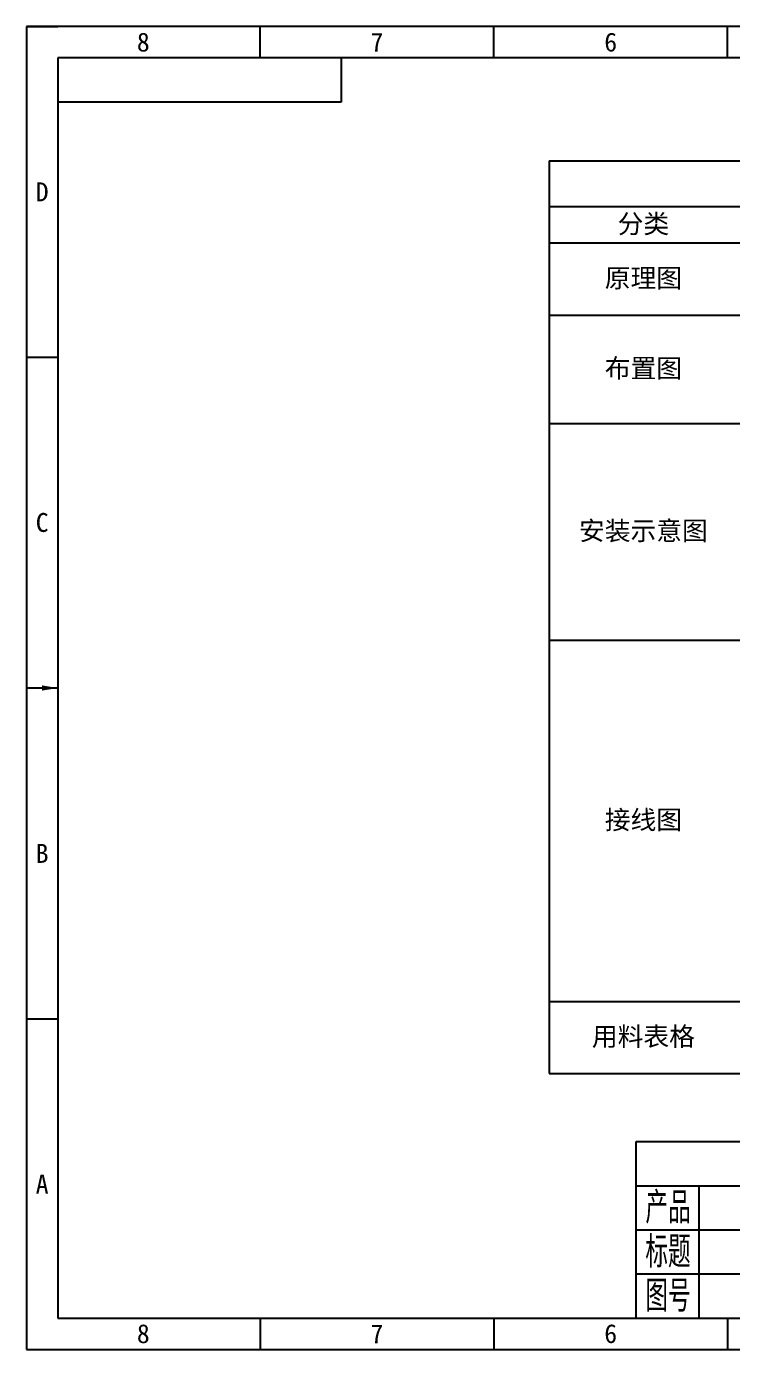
# Model space of a CAD drawing. Header units: millimetres. Extents: x 547 to 2149, y 622 to 1790.
# Drawn here: x 872.7 to 984.9, y 622.4 to 832.4 of the extents above; entities that cross this region are included whole.
import ezdxf

# ---------------------------------------------------------------- set-up
doc = ezdxf.new("R2010")
doc.units = ezdxf.units.MM
for name, color, linetype in [('中文标注', 3, 'Continuous'), ('仅图框使用', 7, 'Continuous'), ('元器件与线路', 7, 'Continuous')]:
    doc.layers.add(name, color=color, linetype=linetype)
doc.styles.get("Standard").update_dxf_attribs({"font": 'txt', "bigfont": 'gbcbig.shx'})
doc.dimstyles.new('ISO-25', dxfattribs={"dimtxt": 2.5, "dimasz": 2.5, "dimexe": 1.25, "dimexo": 0.625, "dimtad": 1, "dimtxsty": 'Standard', "dimcen": 2.5, "dimadec": 0, "dimazin": 0, "dimtfac": 1, "dimtmove": 0, "dimatfit": 3, "dimfxl": 0, "dimarcsym": 0})

msp = doc.modelspace()

# ---------------------------------------------------------------- linework, layer by layer
at = {"layer": '仅图框使用'}
for p, q in [((872.71, 832.38), (872.71, 622.38)), ((1169.71, 832.38), (872.71, 832.38)), ((872.71, 832.38), (877.71, 832.38)), ((909.84, 827.38), (909.84, 832.38)), ((946.96, 827.38), (946.96, 832.38)), ((984.09, 827.38), (984.09, 832.38)), ((877.71, 827.38), (877.71, 627.38)), ((1164.71, 827.38), (877.71, 827.38)), ((922.71, 827.38), (922.71, 820.38)), ((922.71, 820.38), (877.71, 820.38)), ((872.71, 779.88), (877.71, 779.88)), ((872.71, 674.88), (877.71, 674.88)), ((969.59, 655.38), (1164.71, 655.38)), ((969.59, 627.38), (969.59, 655.38)), ((969.59, 648.38), (1164.71, 648.38)), ((979.59, 627.38), (979.59, 648.38)), ((969.59, 641.38), (1164.71, 641.38)), ((969.59, 634.38), (1132.59, 634.38)), ((877.71, 627.38), (1164.71, 627.38)), ((909.84, 627.38), (909.84, 622.38)), ((946.96, 627.38), (946.96, 622.38)), ((984.09, 627.38), (984.09, 622.38)), ((872.71, 622.38), (1169.71, 622.38))]:
    msp.add_line(p, q, dxfattribs=at)
at = {"layer": '元器件与线路'}
for p, q in [((955.76, 811.03), (1083.26, 811.03)), ((955.76, 811.03), (955.76, 666.18)), ((1083.26, 803.76), (955.76, 803.76)), ((955.76, 798.03), (1083.26, 798.03)), ((955.76, 786.56), (1083.26, 786.56)), ((955.76, 769.36), (1083.26, 769.36)), ((955.76, 734.97), (1083.26, 734.97)), ((955.76, 677.64), (1083.26, 677.64)), ((955.76, 666.18), (1083.26, 666.18))]:
    msp.add_line(p, q, dxfattribs=at)

# ---------------------------------------------------------------- texts
at = {"layer": '中文标注', "char_height": 3, "width": 29.9315, "attachment_point": 5}
for s, insert in [('{\\fSimSun|b0|i0|c134|p2;分类}', (970.73, 800.89)), ('{\\fSimSun|b0|i0|c134|p2;原理图}', (970.73, 792.29)), ('{\\fSimSun|b0|i0|c134|p2;布置图}', (970.73, 777.96)), ('{\\fSimSun|b0|i0|c134|p2;安装示意图}', (970.73, 752.17)), ('{\\fSimSun|b0|i0|c134|p2;接线图}', (970.73, 706.3)), ('{\\fSimSun|b0|i0|c134|p2;用料表格}', (970.73, 671.91))]:
    msp.add_mtext(s, dxfattribs=dict(at, insert=insert))
at = {"layer": '仅图框使用', "attachment_point": 5}
for s, insert, char_height, width in [('{\\fSimSun|b0|i0|c134|p2;8}', (891.28, 829.88), 3, 37.125), ('{\\fSimSun|b0|i0|c134|p2;7}', (928.4, 829.88), 3, 37.125), ('{\\fSimSun|b0|i0|c134|p2;6}', (965.53, 829.88), 3, 37.125), ('{\\fSimSun|b0|i0|c134|p2;D}', (875.21, 806.13), 3, 5), ('{\\fSimSun|b0|i0|c134|p2;C}', (875.21, 753.63), 3, 5), ('{\\fSimSun|b0|i0|c134|p2;B}', (875.21, 701.13), 3, 5), ('{\\fSimSun|b0|i0|c134|p2;A}', (875.21, 648.63), 3, 5), ('产品', (974.64, 644.88), 5, 10.1092), ('标题', (974.64, 637.88), 5, 10.1092), ('图号', (974.64, 630.88), 5, 10.1092), ('{\\fSimSun|b0|i0|c134|p2;8}', (891.28, 624.88), 3, 37.125), ('{\\fSimSun|b0|i0|c134|p2;7}', (928.4, 624.88), 3, 37.125), ('{\\fSimSun|b0|i0|c134|p2;6}', (965.53, 624.88), 3, 37.125)]:
    msp.add_mtext(s, dxfattribs=dict(at, insert=insert, char_height=char_height, width=width))

# ---------------------------------------------------------------- leaders
at = {"layer": '仅图框使用'}
msp.add_leader([(877.71, 727.38), (872.71, 727.38)], dimstyle='ISO-25', override={"dimgap": 0.625, "dimtad": 0}, dxfattribs=at)

doc.saveas('drawing.dxf')
